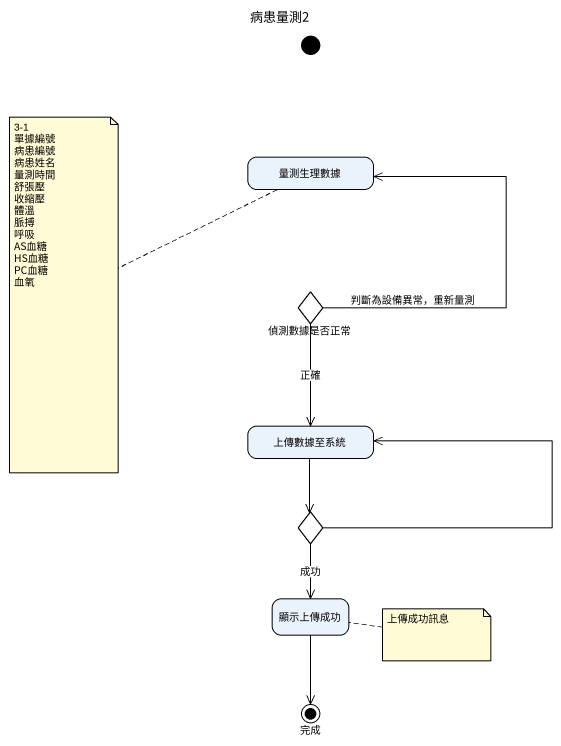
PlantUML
@startuml
title 病患量測2
hide empty description
state initial1 <<start>>
state 量測生理數據
state 偵測數據是否正常 <<choice>>
state 上傳數據至系統
state choice1 <<choice>>
state 顯示上傳成功
state 完成 <<end>>
偵測數據是否正常 -up-> 量測生理數據 : 判斷為設備異常，重新量測
偵測數據是否正常 --> 上傳數據至系統 : 正確
上傳數據至系統 --> choice1
choice1 -up-> 上傳數據至系統
choice1 --> 顯示上傳成功 : 成功
顯示上傳成功 --> 完成
note left of 量測生理數據
  3-1
  單據編號
  病患編號
  病患姓名
  量測時間
  舒張壓
  收縮壓
  體溫
  脈搏
  呼吸
  AS血糖
  HS血糖
  PC血糖
  血氧
end note
note right of 顯示上傳成功 : 上傳成功訊息
@enduml
